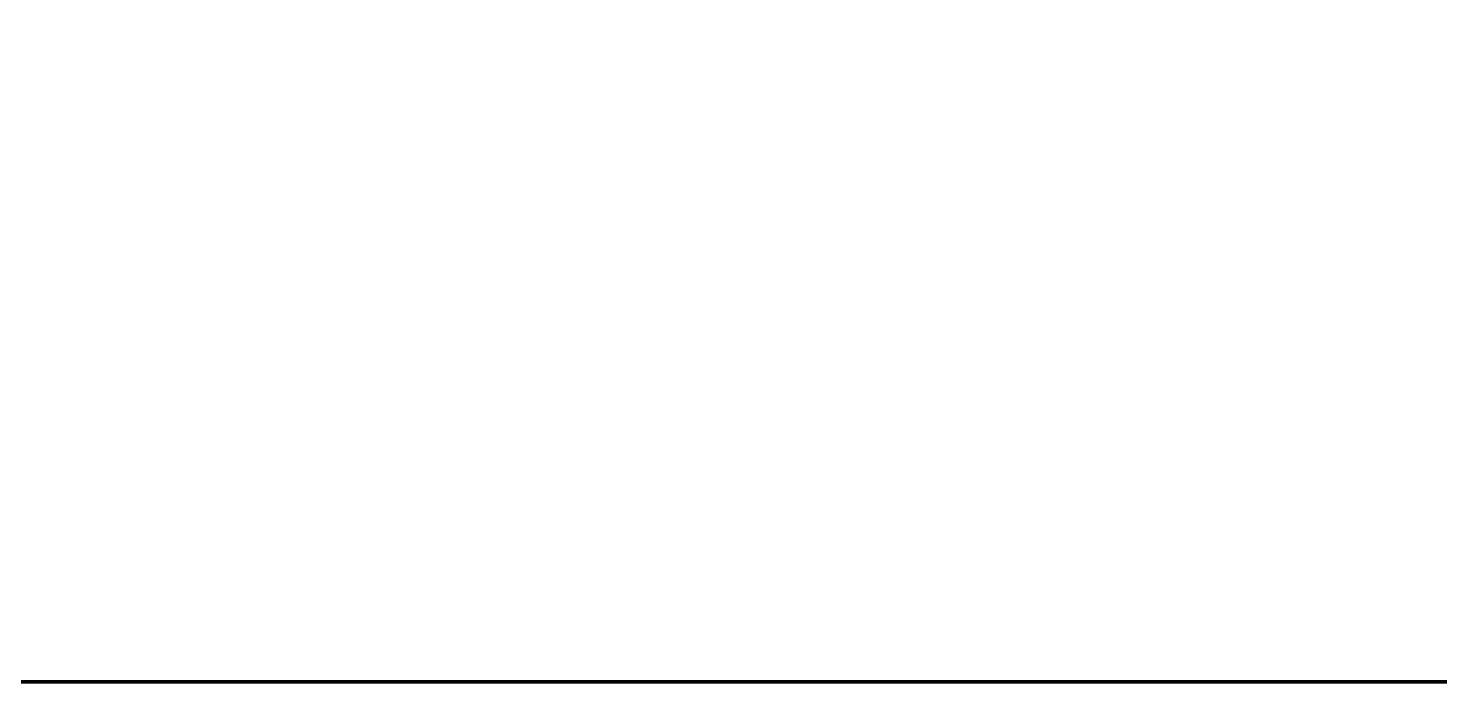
# Model space of a CAD drawing. Extents: x 3443499 to 7125205, y -1700016 to -264854.
# Drawn here: x 3517255 to 3554204, y -877120 to -859977 of the extents above; entities that cross this region are included whole.
import ezdxf

# ---------------------------------------------------------------- set-up
doc = ezdxf.new("R2010")
doc.units = 0
doc.header["$LTSCALE"] = 1000
doc.header["$MEASUREMENT"] = 0
doc.layers.add('图框', color=147, linetype='CONTINUOUS', lineweight=20)

msp = doc.modelspace()

# ---------------------------------------------------------------- linework, layer by layer
at = {"layer": '图框', "const_width": 100}
msp.add_lwpolyline([(3590906.656087864, -877070.2684293166), (3590906.656087864, -819670.2684293166), (3510306.656087864, -819670.2684293166), (3510306.656087864, -877070.2684293166)], close=True, dxfattribs=at)

doc.saveas('drawing.dxf')
